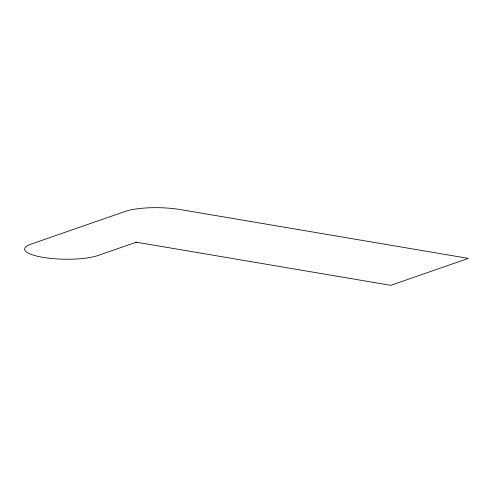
<?xml version="1.0" encoding="UTF-8"?>
<svg xmlns="http://www.w3.org/2000/svg" width="493" height="493" viewBox="0 0 493 493"><rect width="100%" height="100%" fill="white"/><g stroke="black" fill="none" stroke-linecap="round" stroke-linejoin="round"><path stroke-width="0.74" d="M136.265 242.199L97.916 255.522A39.828 9.367 1.1 0 1 42.879 257.334A39.828 9.367 1.1 0 1 30.936 244.171L125.314 211.38A39.828 9.367 1.1 0 1 180.352 209.574L468.35 258.387L390.776 285.336L135.772 242.112"/></g></svg>
